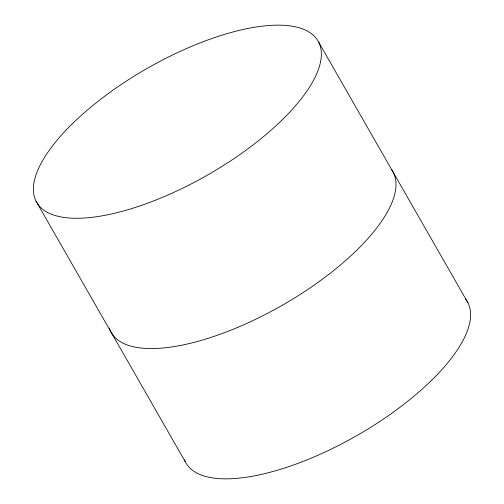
<?xml version="1.0" encoding="UTF-8"?>
<svg xmlns="http://www.w3.org/2000/svg" width="504" height="504" viewBox="0 0 504 504"><rect width="100%" height="100%" fill="white"/><g stroke="black" fill="none" stroke-linecap="round" stroke-linejoin="round"><path stroke-width="0.76" d="M318.704 42.223A162.175 61.274 -29.8 0 1 130.567 208.927A162.175 61.274 -29.8 0 1 82.864 113.967A162.175 61.274 -29.8 0 1 318.704 42.223L467.945 302.816M36.055 201.184L185.296 461.777M391.438 169.401A162.175 61.274 -29.8 0 1 279.544 306.823A162.175 61.274 -29.8 0 1 109.286 328.079M465.62 299.105A162.175 61.274 -29.8 0 1 356.681 435.689A162.175 61.274 -29.8 0 1 184.401 459.768"/></g></svg>
